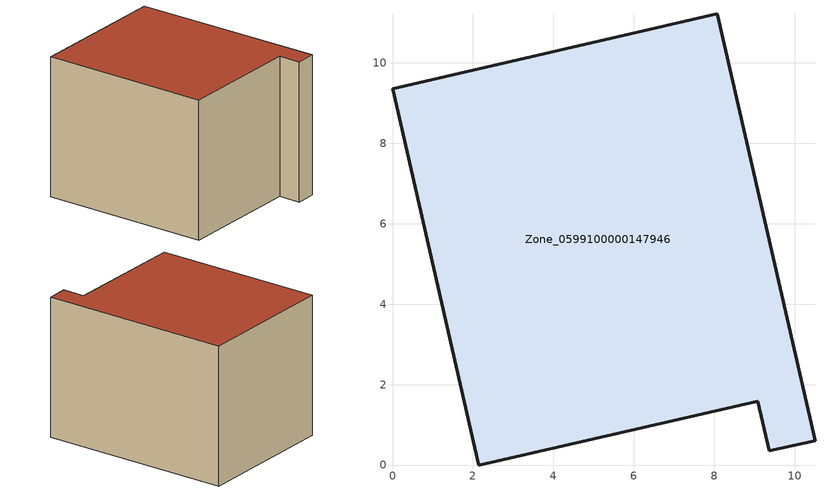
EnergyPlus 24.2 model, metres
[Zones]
Zone_0599100000147946
 floor ground (C_G): 9.09,1.59 2.15,0 0,9.36 8.07,11.22 10.51,0.61 9.37,0.35 z0
 wall outside (C_F): 8.07,11.22 0,9.36 2.15,0 9.09,1.59 9.37,0.35 10.51,0.61 8.07,11.22 z0:7.96
 roof outside (C_R): 9.37,0.35 10.51,0.61 8.07,11.22 0,9.36 2.15,0 9.09,1.59 z7.96
[BUILDING]
Pand.0599100000147946: North Axis=0; Terrain=City; Loads Convergence Tolerance Value=0.04; Temperature Convergence Tolerance Value=0.4; Solar Distribution=FullExterior; Maximum Number of Warmup Days=25; Minimum Number of Warmup Days=1
[Site:Location]
Rotterdam.The.Hague.AP_ZH_NLD Design_Conditions: Latitude=51.96; Longitude=4.45; Time Zone=1; Elevation=-4.5
[SITE:GROUNDTEMPERATURE:BUILDINGSURFACE]
18, 18, 18, 18, 18, 18, 18, 18, 18, 18, 18, 18
[MATERIAL] Thermal Absorptance=0.9; Solar Absorptance=0.7; Visible Absorptance=0.7
Name | Roughness | Thickness | Conductivity | Density | Specific Heat
G.TI.1946-1964 | MediumSmooth | 0.15 | 1 | 540 | 1210
F.TI.1946-1964 | Rough | 0.3 | 0.857143 | 1920 | 840
R.TI.1946-1964 | MediumRough | 0.2 | 0.277778 | 1500 | 1000
[CONSTRUCTION]
C_G: G.TI.1946-1964
C_F: F.TI.1946-1964
C_R: R.TI.1946-1964
[ZONE]
Zone_0599100000147946: Type=1; Multiplier=1; Ceiling Height=Autocalculate; Volume=Autocalculate; Floor Area=autocalculate; Part of Total Floor Area=Yes
[ZONEINFILTRATION:DESIGNFLOWRATE]
Infil_Zone_0599100000147946: Zone or ZoneList or Space or SpaceList=Zone_0599100000147946; Schedule=AlwaysOn; Design Flow Rate Calculation Method=Flow/Area; Flow Rate per Floor Area=0.003; Constant Term Coefficient=1; Temperature Term Coefficient=0; Velocity Term Coefficient=0; Velocity Squared Term Coefficient=0
[HVACTEMPLATE:ZONE:IDEALLOADSAIRSYSTEM]
Zone_0599100000147946: Maximum Heating Supply Air Temperature=50; Minimum Cooling Supply Air Temperature=13; Maximum Heating Supply Air Humidity Ratio=0.0156; Minimum Cooling Supply Air Humidity Ratio=0.0077; Heating Limit=NoLimit; Cooling Limit=NoLimit; Dehumidification Control Type=ConstantSensibleHeatRatio; Cooling Sensible Heat Ratio=0.7; Dehumidification Setpoint=60; Humidification Control Type=None; Humidification Setpoint=30; Outdoor Air Method=None; Outdoor Air Flow Rate per Person=0.00944; Outdoor Air Flow Rate per Zone Floor Area=0; Outdoor Air Flow Rate per Zone=0; Demand Controlled Ventilation Type=None; Outdoor Air Economizer Type=NoEconomizer; Heat Recovery Type=None; Sensible Heat Recovery Effectiveness=0.7; Latent Heat Recovery Effectiveness=0.65
[ZONECONTROL:THERMOSTAT]
ThermostatControl_Zone_0599100000147946: Zone or ZoneList=Zone_0599100000147946; Control Type Schedule=DualSetpointControlType; Control 1=Thermostat_Zone_0599100000147946; Temperature Difference Between Cutout And Setpoint=0
[THERMOSTATSETPOINT:DUALSETPOINT]
Thermostat_Zone_0599100000147946: Heating Setpoint Temperature Schedule=HeatingSetpoint_Zone_0599100000147946; Cooling Setpoint Temperature Schedule=CoolingSetpoint_Zone_0599100000147946
[SCHEDULE:COMPACT]
HeatingSetpoint_Zone_0599100000147946: Through: 12/31, For: AllDays, Until: 24:00, 21
CoolingSetpoint_Zone_0599100000147946: Through: 12/31, For: AllDays, Until: 24:00, 24
DualSetpointControlType: Through: 12/31, For: AllDays, Until: 24:00, 4
AlwaysOn: Through: 12/31, For: AllDays, Until: 24:00, 1
